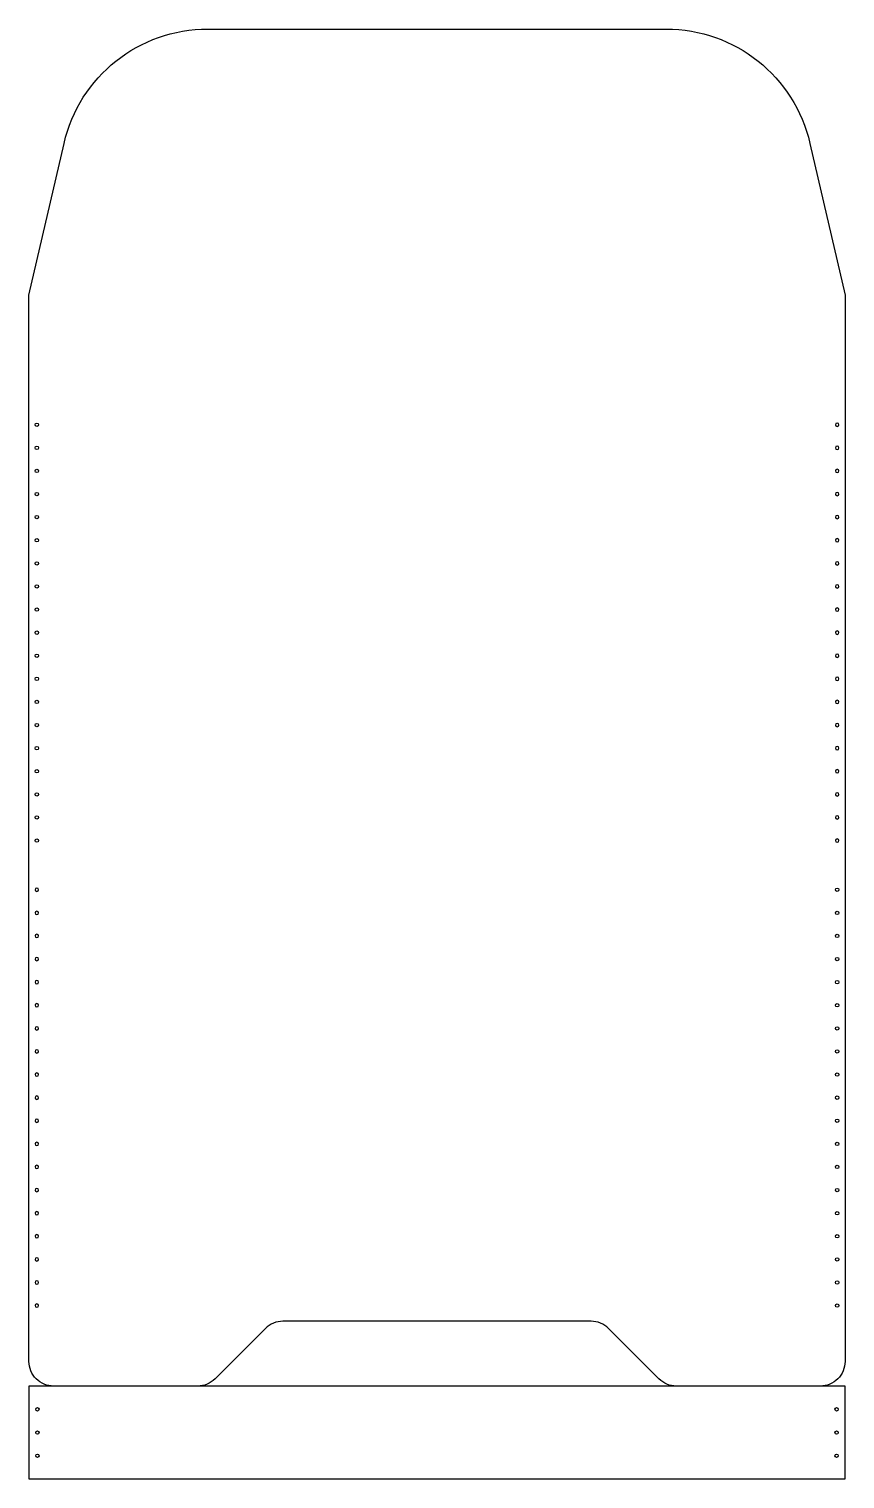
# Model space of a CAD drawing. Header units: millimetres. Extents: x 1713 to 2078, y 1639 to 2288.
import ezdxf

# ---------------------------------------------------------------- set-up
doc = ezdxf.new("R2010")
doc.units = ezdxf.units.MM

# ---------------------------------------------------------------- blocks, each defined once
blk = doc.blocks.new('*U289')
blk.add_circle((0, 0), 0.75)
blk = doc.blocks.new('*U290')
at = {"color": 0, "linetype": 'ByBlock', "lineweight": -2, "transparency": 16777216, "rotation": 270}
for p in [(1716.51, 2110.54), (1716.51, 2100.21), (1716.51, 2089.88), (1716.51, 2079.54), (1716.51, 2069.21), (1716.51, 2058.88), (1716.51, 2048.54), (1716.51, 2038.21), (1716.51, 2027.88), (1716.51, 2017.54), (1716.51, 2007.21), (1716.51, 1996.88), (1716.51, 1986.54), (1716.51, 1976.21), (1716.51, 1965.88), (1716.51, 1955.54), (1716.51, 1945.21), (1716.51, 1934.88), (1716.51, 1924.54)]:
    blk.add_blockref('*U289', p, dxfattribs=at)
blk = doc.blocks.new('*U291')
blk.add_circle((0, 0), 0.75)
blk = doc.blocks.new('*U292')
at = {"color": 0, "linetype": 'ByBlock', "lineweight": -2, "transparency": 16777216, "rotation": 270}
for p in [(1716.51, 2110.54), (1716.51, 2100.21), (1716.51, 2089.88), (1716.51, 2079.54), (1716.51, 2069.21), (1716.51, 2058.88), (1716.51, 2048.54), (1716.51, 2038.21), (1716.51, 2027.88), (1716.51, 2017.54), (1716.51, 2007.21), (1716.51, 1996.88), (1716.51, 1986.54), (1716.51, 1976.21), (1716.51, 1965.88), (1716.51, 1955.54), (1716.51, 1945.21), (1716.51, 1934.88), (1716.51, 1924.54)]:
    blk.add_blockref('*U291', p, dxfattribs=at)
blk = doc.blocks.new('*U293')
blk.add_circle((0, 0), 0.75)
blk = doc.blocks.new('*U294')
at = {"color": 0, "linetype": 'ByBlock', "lineweight": -2, "transparency": 16777216, "rotation": 270}
for p in [(1716.51, 2110.54), (1716.51, 2100.21), (1716.51, 2089.88), (1716.51, 2079.54), (1716.51, 2069.21), (1716.51, 2058.88), (1716.51, 2048.54), (1716.51, 2038.21), (1716.51, 2027.88), (1716.51, 2017.54), (1716.51, 2007.21), (1716.51, 1996.88), (1716.51, 1986.54), (1716.51, 1976.21), (1716.51, 1965.88), (1716.51, 1955.54), (1716.51, 1945.21), (1716.51, 1934.88), (1716.51, 1924.54)]:
    blk.add_blockref('*U293', p, dxfattribs=at)
blk = doc.blocks.new('*U295')
blk.add_circle((0, 0), 0.75)
blk = doc.blocks.new('*U296')
at = {"color": 0, "linetype": 'ByBlock', "lineweight": -2, "transparency": 16777216, "rotation": 270}
for p in [(1716.51, 2110.54), (1716.51, 2100.21), (1716.51, 2089.88), (1716.51, 2079.54), (1716.51, 2069.21), (1716.51, 2058.88), (1716.51, 2048.54), (1716.51, 2038.21), (1716.51, 2027.88), (1716.51, 2017.54), (1716.51, 2007.21), (1716.51, 1996.88), (1716.51, 1986.54), (1716.51, 1976.21), (1716.51, 1965.88), (1716.51, 1955.54), (1716.51, 1945.21), (1716.51, 1934.88), (1716.51, 1924.54)]:
    blk.add_blockref('*U295', p, dxfattribs=at)

msp = doc.modelspace()

# ---------------------------------------------------------------- linework, layer by layer
msp.add_lwpolyline([(1728.67, 2236.39, -0.349216), (1792.98, 2287.54), (1998.04, 2287.54, -0.349216), (2062.35, 2236.39), (2078.01, 2168.54), (2078.01, 1691.54, -0.414214), (2067.01, 1680.54), (2002.57, 1680.54, -0.198912), (1994.79, 1683.77), (1972.23, 1706.32, 0.198912), (1964.45, 1709.54), (1826.57, 1709.54, 0.198912), (1818.79, 1706.32), (1796.23, 1683.77, -0.198912), (1788.45, 1680.54), (1724.01, 1680.54, -0.414214), (1713.01, 1691.54), (1713.01, 2168.54)], format="xyb", close=True)
msp.add_lwpolyline([(2078.01, 1680.54), (1713.01, 1680.54), (1713.01, 1638.99), (2078.01, 1638.99)], close=True)
for centre in [(1716.76, 1670.15), (2074.26, 1670.15), (1716.76, 1659.77), (2074.26, 1659.77), (1716.76, 1649.38), (2074.26, 1649.38)]:
    msp.add_circle(centre, 0.75)

# ---------------------------------------------------------------- block references
msp.add_blockref('*U290', (0, 0))
at = {"xscale": -1}
msp.add_blockref('*U292', (3791.02, 0), dxfattribs=at)
at = {"xscale": -1, "rotation": 180}
msp.add_blockref('*U294', (0, 3827.09), dxfattribs=at)
at = {"rotation": 180}
msp.add_blockref('*U296', (3791.02, 3827.09), dxfattribs=at)

doc.saveas('drawing.dxf')
